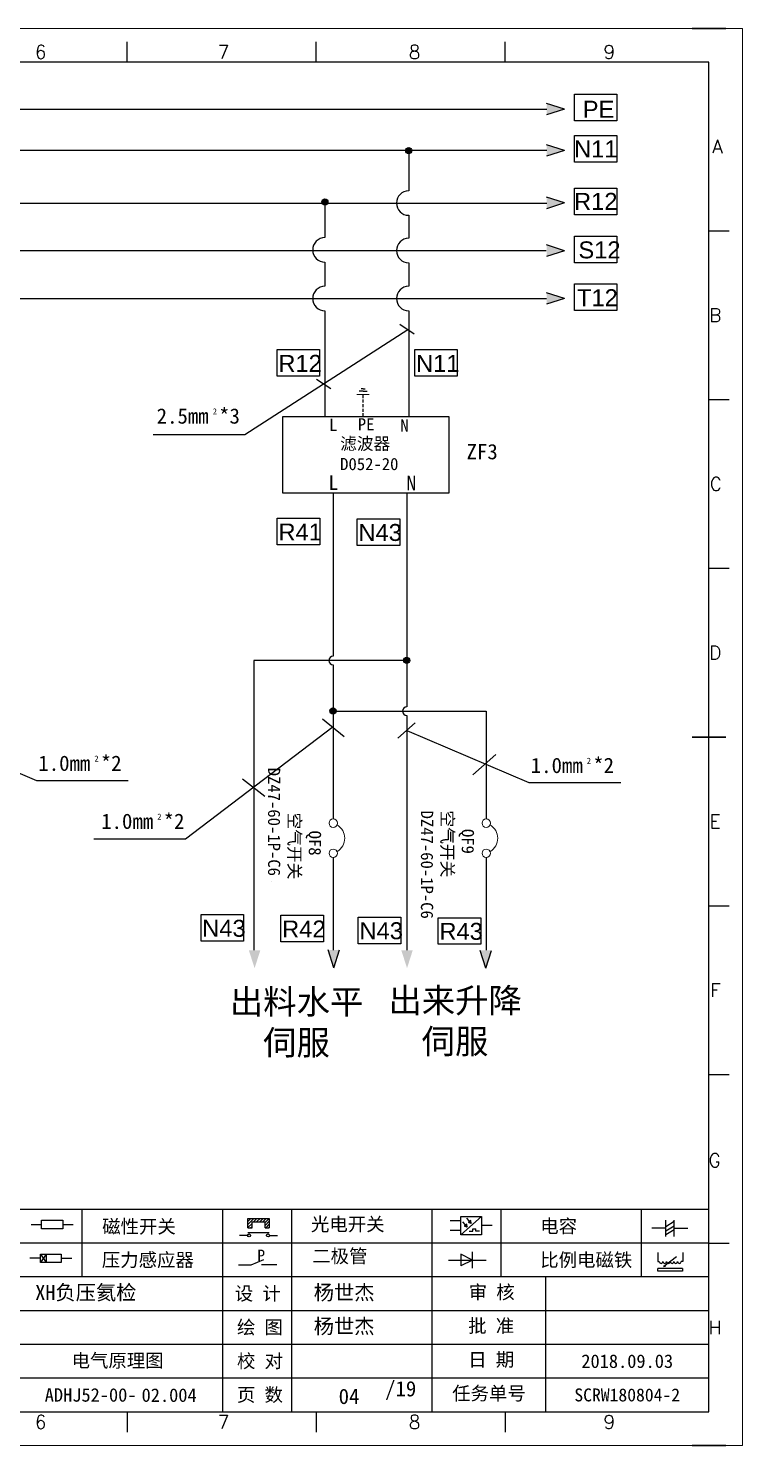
# Model space of a CAD drawing. Header units: millimetres. Extents: x 17734 to 28845, y 9358 to 11073.
# Drawn here: x 24296.6 to 24413.3, y 10415 to 10646.5 of the extents above; entities that cross this region are included whole.
import ezdxf
from ezdxf.enums import TextEntityAlignment as Align

# ---------------------------------------------------------------- set-up
doc = ezdxf.new("R2010")
doc.units = ezdxf.units.MM
doc.linetypes.add('DASHED', pattern=[0.75, 0.5, -0.25])
doc.layers.add('AE_BOR', color=1, linetype='Continuous')
doc.layers.add('MISC', color=2, linetype='Continuous')
doc.styles.get("Standard").update_dxf_attribs({"font": ''})
doc.styles.add('WD', font='romans.shx', dxfattribs={"bigfont": 'gbcbig.shx'})
doc.styles.add('样式 0', font='')
doc.styles.add('样式 8', font='arial.ttf')
doc.styles.add('汉字', font='')
doc.styles.get('Standard').set_extended_font_data('SimSun')
doc.styles.get('样式 0').set_extended_font_data('KaiTi_GB2312')
doc.styles.get('汉字').set_extended_font_data('新宋体')

# ---------------------------------------------------------------- blocks, each defined once
blk = doc.blocks.new('磁性开关')
at = {"linetype": 'ByBlock'}
h = blk.add_hatch(dxfattribs=at)
h.set_pattern_fill('ANSI31', color=256, scale=0.1, style=0)
h.paths.add_polyline_path([(-1910.88, -776.69), (-1910.88, -775.29), (-1907.69, -775.29), (-1907.69, -776.69), (-1908.31, -776.69), (-1908.31, -775.79), (-1910.25, -775.79), (-1910.25, -776.69)])
for p, q in [((-1910.88, -776.69), (-1910.88, -775.29)), ((-1910.88, -775.29), (-1907.69, -775.29)), ((-1910.88, -776.69), (-1910.25, -776.69)), ((-1910.25, -776.69), (-1910.25, -775.79)), ((-1910.25, -775.79), (-1908.31, -775.79)), ((-1908.31, -776.69), (-1908.31, -775.79)), ((-1908.31, -776.69), (-1907.69, -776.69)), ((-1907.69, -775.29), (-1907.69, -776.69)), ((-1910.91, -777.81), (-1912.09, -777.81)), ((-1910.88, -777.39), (-1907.69, -777.39)), ((-1907.66, -777.81), (-1906.48, -777.81))]:
    blk.add_line(p, q, dxfattribs=at)
for centre in [(-1910.68, -777.81), (-1907.88, -777.81)]:
    blk.add_circle(centre, 0.225, dxfattribs=at)
blk = doc.blocks.new('光电开关')
at = {"linetype": 'ByBlock'}
h = blk.add_hatch(dxfattribs=at)
h.set_pattern_fill('ANSI31', color=256, scale=0.01, style=0)
h.set_pattern_definition([(45, (0.172267, 0), (-0.0224506403, 0.0224506403), [])])
h.paths.add_polyline_path([(-1882.44, -776.34), (-1882.5, -775.91), (-1882.68, -776.07)])
h.paths.add_polyline_path([(-1882.86, -776.23), (-1882.44, -776.34), (-1882.68, -776.07)])
h.paths.add_polyline_path([(-1883.05, -776.88), (-1883.11, -776.45), (-1883.29, -776.61)])
h.paths.add_polyline_path([(-1883.47, -776.77), (-1883.05, -776.88), (-1883.29, -776.61)])
for p, q in [((-1884.01, -775.96), (-1885.56, -775.96)), ((-1880.91, -775.3), (-1884.01, -778.05)), ((-1883.75, -776.09), (-1883.05, -776.88)), ((-1883.11, -776.45), (-1883.47, -776.77)), ((-1883.05, -776.88), (-1883.47, -776.77)), ((-1883.14, -775.55), (-1882.44, -776.34)), ((-1883.05, -776.88), (-1883.11, -776.45)), ((-1882.5, -775.91), (-1882.86, -776.23)), ((-1882.44, -776.34), (-1882.86, -776.23)), ((-1882.44, -776.34), (-1882.5, -775.91)), ((-1879.37, -776.67), (-1880.91, -776.67)), ((-1884.01, -777.39), (-1885.56, -777.39)), ((-1882.78, -777.47), (-1882.23, -777.47)), ((-1882.23, -777.47), (-1882.23, -777.14)), ((-1882.23, -777.14), (-1881.78, -777.14)), ((-1881.78, -777.47), (-1881.78, -777.14)), ((-1881.23, -777.47), (-1881.78, -777.47))]:
    blk.add_line(p, q, dxfattribs=at)
blk.add_lwpolyline([(-1884.01, -775.3), (-1880.91, -775.3), (-1880.91, -778.05), (-1884.01, -778.05)], close=True, dxfattribs=at)
blk = doc.blocks.new('电磁阀线圈')
at = {"linetype": 'ByBlock'}
for p, q in [((-1854.61, -796.54), (-1856.17, -796.54)), ((-1854.61, -795.92), (-1853.75, -797.16)), ((-1853.75, -795.92), (-1854.61, -797.16)), ((-1853.75, -795.92), (-1853.75, -797.16)), ((-1851.53, -796.54), (-1849.97, -796.54))]:
    blk.add_line(p, q, dxfattribs=at)
blk.add_lwpolyline([(-1854.61, -795.92), (-1851.53, -795.92), (-1851.53, -797.16), (-1854.61, -797.16)], close=True, dxfattribs=at)
blk = doc.blocks.new('压力感应器')
at = {"linetype": 'ByBlock'}
for p, q in [((-1815.59, -777.73), (-1813.71, -776.93)), ((-1817.44, -777.73), (-1815.59, -777.73)), ((-1811.78, -777.73), (-1814.05, -777.73))]:
    blk.add_line(p, q, dxfattribs=at)
at = {"linetype": 'ByBlock', "insert": (-1814.65, -775.48), "char_height": 1.68, "width": 1.2242, "attachment_point": 1}
blk.add_mtext('{\\fNSimSun|b0|i0|c134|p49;P}', dxfattribs=at)
blk = doc.blocks.new('二极管')
at = {"linetype": 'ByBlock'}
for p, q in [((-1787.52, -776.77), (-1781.92, -776.77)), ((-1783.97, -776.77), (-1785.69, -775.9)), ((-1785.69, -775.9), (-1785.69, -777.65)), ((-1783.97, -776.77), (-1785.69, -777.65)), ((-1783.97, -777.99), (-1783.97, -775.56))]:
    blk.add_line(p, q, dxfattribs=at)
blk = doc.blocks.new('电容')
at = {"linetype": 'ByBlock'}
for p, q in [((-1756.08, -782.99), (-1756.08, -780.56)), ((-1754.86, -780.79), (-1756.08, -781.55)), ((-1754.86, -782.99), (-1754.86, -780.56)), ((-1756.08, -781.77), (-1758.13, -781.77)), ((-1754.86, -781.44), (-1756.08, -782.2)), ((-1754.86, -781.99), (-1756.08, -782.75)), ((-1754.86, -781.77), (-1752.81, -781.77))]:
    blk.add_line(p, q, dxfattribs=at)
blk = doc.blocks.new('比例电磁阀')
at = {"linetype": 'ByBlock'}
for p, q in [((-1757.26, -775.38), (-1757.26, -776.71)), ((-1757.26, -776.71), (-1757.05, -776.71)), ((-1754.5, -775.98), (-1756.35, -777.44)), ((-1753.58, -776.71), (-1753.8, -776.71)), ((-1753.58, -775.38), (-1753.58, -776.71)), ((-1753.6, -777.73), (-1757.25, -777.73)), ((-1757.25, -778.13), (-1757.25, -777.73)), ((-1753.6, -778.13), (-1757.25, -778.13)), ((-1756.35, -777.44), (-1756.25, -777.25)), ((-1756.35, -777.44), (-1756.15, -777.38)), ((-1756.15, -777.38), (-1756.25, -777.25)), ((-1753.6, -777.73), (-1753.6, -778.13))]:
    blk.add_line(p, q, dxfattribs=at)
for centre in [(-1756.78, -776.71), (-1756.24, -776.71), (-1755.7, -776.71), (-1755.15, -776.71), (-1754.61, -776.71), (-1754.07, -776.71)]:
    blk.add_arc(centre, 0.271, 180, 0, dxfattribs=at)
blk = doc.blocks.new('电阻')
at = {"linetype": 'ByBlock'}
for p, q in [((-3.09, 0), (-1.57, 0)), ((1.57, 0), (3.09, 0))]:
    blk.add_line(p, q, dxfattribs=at)
blk.add_lwpolyline([(-1.57, 0.63), (1.57, 0.63), (1.57, -0.63), (-1.57, -0.63)], close=True, dxfattribs=at)
blk = doc.blocks.new('电控横A4')
for p, q in [((292, -5), (5, -5)), ((292, -205), (292, -5)), ((10.03, -205), (289.53, -205)), ((190.75, -205), (259.54, -205))]:
    blk.add_line(p, q)
at = {"linetype": 'ByBlock'}
for p, q in [((292, -175), (5, -175)), ((292, -180), (5, -180)), ((292, -185), (5, -185)), ((292, -190), (5, -190)), ((292, -195), (5, -195)), ((292, -200), (168.03, -200))]:
    blk.add_line(p, q, dxfattribs=at)
at = {"color": 0, "lineweight": -2}
for p, q in [((199.08, -175), (199.08, -185)), ((219.89, -175), (219.89, -185)), ((230.12, -175), (230.12, -185)), ((250.93, -175), (250.93, -185)), ((261.17, -175), (261.17, -185)), ((281.98, -175), (281.98, -185)), ((219.89, -185), (219.89, -205)), ((230.12, -185), (230.12, -205)), ((250.93, -185), (250.93, -205)), ((267.79, -185), (267.79, -205))]:
    blk.add_line(p, q, dxfattribs=at)
at = {"color": 0, "ltscale": 2}
for p, q in [((292, -205), (292, -183.55)), ((259.54, -205), (289.53, -205)), ((259.54, -205), (292, -205))]:
    blk.add_line(p, q, dxfattribs=at)
at = {"layer": 'AE_BOR', "color": 1, "lineweight": 15}
for p, q in [((0, 0), (297, 0)), ((297, 0), (297, -210)), ((297, -210), (0, -210))]:
    blk.add_line(p, q, dxfattribs=at)
at = {"layer": 'AE_BOR'}
for p, q in [((205.78, -5), (205.78, -2)), ((233.78, -5), (233.78, -2)), ((261.78, -5), (261.78, -2)), ((292, -30), (295, -30)), ((292, -55), (295, -55)), ((292, -80), (295, -80)), ((292, -130), (295, -130)), ((292, -155), (295, -155)), ((292, -180), (295, -180)), ((205.78, -205), (205.78, -208)), ((233.78, -205), (233.78, -208)), ((261.78, -205), (261.78, -208))]:
    blk.add_line(p, q, dxfattribs=at)
at = {"layer": 'AE_BOR', "lineweight": 30}
for p, q in [((294.53, 0), (289.53, 0)), ((294.53, -210), (289.53, -210))]:
    blk.add_line(p, q, dxfattribs=at)
at = {"layer": 'AE_BOR', "color": 2, "lineweight": 30}
blk.add_line((289.5, -105), (294.5, -105), dxfattribs=at)
at = {"linetype": 'ByBlock'}
for name, p in [('磁性开关', (2134.53, 598.96)), ('光电开关', (2139.22, 599.27)), ('电容', (2041.69, 603.98)), ('电磁阀线圈', (2047.53, 614.3)), ('压力感应器', (2039.72, 594.52)), ('二极管', (2040.91, 594.27)), ('比例电磁阀', (2041.69, 593.98))]:
    blk.add_blockref(name, p, dxfattribs=at)
blk.add_blockref('电阻', (194.66, -177.22))
at = {"char_height": 2, "attachment_point": 1, "style": '汉字'}
for s, insert in [('{\\fKaiTi_GB2312|b0|i0|c134|p49;磁性开关}', (202.07, -176.53)), ('{\\fKaiTi_GB2312|b0|i0|c134|p49;光电开关}', (233.02, -176.19)), ('{\\fKaiTi_GB2312|b0|i0|c134|p49;电容}', (267, -176.48)), ('{\\fKaiTi_GB2312|b0|i0|c134|p49;压力感应器}', (202.02, -181.47)), ('{\\fKaiTi_GB2312|b0|i0|c134|p49;二极管}', (233.2, -180.91)), ('{\\fKaiTi_GB2312|b0|i0|c134|p49;比例电磁铁}', (267, -181.48)), ('{\\fKaiTi_GB2312|b0|i0|c134|p0;设 计}', (221.72, -186.46)), ('{\\fKaiTi_GB2312|b0|i0|c134|p0;审 核}', (256.39, -186.25)), ('{\\fKaiTi_GB2312|b0|i0|c134|p0;批 准}', (256.32, -191.25)), ('{\\fKaiTi_GB2312|b0|i0|c134|p0;绘 图}', (222.05, -191.46)), ('{\\fKaiTi_GB2312|b0|i0|c134|p0;校 对}', (222.05, -196.46)), ('{\\fKaiTi_GB2312|b0|i0|c134|p0;日 期}', (256.32, -196.25)), ('{\\fKaiTi_GB2312|b0|i0|c134|p0;页 数}', (222.05, -201.46)), ('{\\fKaiTi_GB2312|b0|i0|c134|p0;任务单号}', (253.94, -201.25))]:
    blk.add_mtext(s, dxfattribs=dict(at, insert=insert))
for s, insert, char_height, width, attachment_point in [('{\\fKaiTi_GB2312|b0|i0|c134|p49;XH负压氦检}', (192.15, -186.2), 2.2, 26.5767, 1), ('{\\fKaiTi_GB2312|b0|i0|c134|p49;杨世杰}', (233.43, -186.2), 2.2, 15.3175, 1), ('{\\fKaiTi_GB2312|b0|i0|c134|p49;杨世杰}', (233.43, -191.2), 2.2, 15.3175, 1), ('{\\fKaiTi_GB2312|b0|i0|c134|p49;2018.09.03}', (279.89, -197.5), 2, 24.2172, 5), ('{\\fKaiTi_GB2312|b0|i0|c134|p49;SCRW180804-2}', (279.89, -202.5), 1.92, 24.2172, 5)]:
    blk.add_mtext(s, dxfattribs=dict(insert=insert, char_height=char_height, width=width, attachment_point=attachment_point))
at = {"color": 0, "lineweight": -2, "insert": (200.36, -202.5), "char_height": 2, "width": 31.0482, "attachment_point": 5}
blk.add_mtext('{\\C256;ADHJ52-00-}', dxfattribs=at)
at = {"color": 0, "linetype": 'ByBlock', "lineweight": -2, "insert": (242.64, -201.84), "char_height": 4.2689, "width": 20.8102, "attachment_point": 5}
blk.add_mtext('  {\\H0.53119x; /19}', dxfattribs=at)
at = {"layer": 'AE_BOR', "style": 'WD'}
for s, p in [('6', (192.94, -4.5)), ('7', (220.04, -4.5)), ('8', (248.37, -4.5)), ('9', (277.23, -4.5)), ('6', (192.94, -207.5)), ('7', (220.04, -207.5)), ('8', (248.37, -207.5)), ('9', (277.23, -207.5))]:
    blk.add_text(s, height=2, dxfattribs=at).set_placement(p, align=Align.CENTER)
for s, p in [('A', (294.03, -17.5)), ('B', (293.84, -42.5)), ('C', (293.93, -67.5)), ('D', (293.84, -92.5)), ('E', (293.74, -117.5)), ('F', (293.74, -142.5)), ('F', (293.74, -142.5)), ('G', (293.74, -167.72)), ('H', (293.84, -192.5))]:
    blk.add_text(s, height=2, dxfattribs=at).set_placement(p, align=Align.MIDDLE_RIGHT)

msp = doc.modelspace()

# ---------------------------------------------------------------- hatches: boundary and pattern name
for points in [[(24359.227, 10626.555, 1), (24358.227, 10626.555, 1)], [(24381.255, 10627.499), (24384.174, 10626.564), (24381.255, 10625.628)], [(24345.537, 10618.172, 1), (24344.537, 10618.172, 1)], [(24381.255, 10618.933), (24384.174, 10617.998), (24381.255, 10617.063)], [(24381.255, 10611.137), (24384.174, 10610.202), (24381.255, 10609.267)], [(24381.255, 10603.341), (24384.174, 10602.406), (24381.255, 10601.47)], [(24358.913, 10543.281, 1), (24357.913, 10543.281, 1)], [(24346.853, 10535.034, 1), (24345.853, 10535.034, 1)], [(24334.483, 10495.916), (24333.548, 10492.997), (24332.613, 10495.916)], [(24347.445, 10495.982), (24346.51, 10493.064), (24345.574, 10495.982)], [(24359.392, 10495.923), (24358.457, 10493.005), (24357.522, 10495.923)], [(24372.263, 10495.899), (24371.328, 10492.98), (24370.393, 10495.899)]]:
    msp.add_hatch(color=256).paths.add_polyline_path(points)
at = {"layer": 'MISC'}
msp.add_hatch(color=2, dxfattribs=at).paths.add_polyline_path([(24381.255, 10634.264), (24384.174, 10633.328), (24381.255, 10632.393)])

# ---------------------------------------------------------------- linework, layer by layer
for p, q in [((24384.174, 10626.564), (24381.255, 10627.499)), ((24358.727, 10626.555), (24358.727, 10619.985)), ((24384.174, 10626.564), (24381.255, 10625.628)), ((24115.58, 10617.991), (24381.284, 10617.995)), ((24345.037, 10618.172), (24345.037, 10612.338)), ((24384.174, 10617.998), (24381.255, 10618.933)), ((24384.174, 10617.998), (24381.255, 10617.063)), ((24358.727, 10615.985), (24358.727, 10612.227)), ((24384.174, 10610.202), (24381.255, 10611.137)), ((24115.58, 10610.233), (24381.177, 10610.233)), ((24384.174, 10610.202), (24381.255, 10609.267)), ((24345.037, 10608.338), (24345.037, 10604.392)), ((24358.727, 10608.227), (24358.727, 10604.392)), ((24115.58, 10602.399), (24381.271, 10602.399)), ((24384.174, 10602.406), (24381.255, 10603.341)), ((24384.174, 10602.406), (24381.255, 10601.47)), ((24345.037, 10600.392), (24345.037, 10583.14)), ((24358.727, 10600.392), (24358.727, 10583.14)), ((24358.577, 10597.26), (24331.979, 10580.132)), ((24359.62, 10596.569), (24357.274, 10598.123)), ((24346.006, 10587.633), (24343.66, 10589.186)), ((24331.979, 10580.132), (24316.979, 10580.132)), ((24346.403, 10570.583), (24346.403, 10543.962)), ((24358.403, 10570.583), (24358.403, 10535.67)), ((24333.403, 10543.262), (24333.403, 10495.941)), ((24358.403, 10543.262), (24333.403, 10543.262)), ((24346.403, 10542.562), (24346.403, 10517.382)), ((24346.403, 10534.97), (24371.403, 10534.97)), ((24371.403, 10534.97), (24371.403, 10517.382)), ((24277.946, 10532.187), (24297.909, 10523.677)), ((24346.409, 10532.404), (24322.271, 10514.063)), ((24344.669, 10533.704), (24348.177, 10530.828)), ((24356.975, 10530.566), (24359.803, 10533.077)), ((24358.403, 10534.27), (24358.403, 10495.941)), ((24358.409, 10531.833), (24378.372, 10523.323)), ((24369.229, 10524.603), (24372.947, 10527.899)), ((24297.909, 10523.677), (24312.909, 10523.677)), ((24331.596, 10523.933), (24335.21, 10521.109)), ((24378.372, 10523.323), (24393.372, 10523.323)), ((24322.271, 10514.063), (24307.271, 10514.063)), ((24346.403, 10511.067), (24346.403, 10495.941)), ((24371.403, 10511.067), (24371.403, 10495.941)), ((24336.317, 10507.123), (24336.317, 10507.123)), ((24346.51, 10493.064), (24345.574, 10495.982)), ((24346.51, 10493.064), (24347.445, 10495.982)), ((24371.328, 10492.98), (24370.393, 10495.899)), ((24371.328, 10492.98), (24372.263, 10495.899))]:
    msp.add_line(p, q)
at = {"color": 0}
msp.add_line((24381.284, 10626.561), (24115.58, 10626.561), dxfattribs=at)
at = {"color": 2}
for p, q in [((24351.287, 10587.645), (24350.947, 10587.645)), ((24351.287, 10587.645), (24351.626, 10587.645)), ((24351.287, 10587.234), (24350.621, 10587.234)), ((24351.287, 10587.234), (24351.953, 10587.234))]:
    msp.add_line(p, q, dxfattribs=at)
at = {"color": 2, "lineweight": 0}
for p, q in [((24351.271, 10586.727), (24350.271, 10586.727)), ((24351.287, 10586.718), (24352.287, 10586.718))]:
    msp.add_line(p, q, dxfattribs=at)
at = {"color": 2, "linetype": 'DASHED'}
msp.add_line((24351.287, 10583.14), (24351.287, 10586.718), dxfattribs=at)
at = {"color": 1, "lineweight": -3}
for points in [[(24385.824, 10635.767), (24392.765, 10635.767), (24392.765, 10631.414), (24385.824, 10631.414)], [(24385.824, 10629.002), (24392.765, 10629.002), (24392.765, 10624.649), (24385.824, 10624.649)], [(24385.824, 10620.436), (24392.765, 10620.436), (24392.765, 10616.084), (24385.824, 10616.084)], [(24385.824, 10612.577), (24392.765, 10612.577), (24392.765, 10608.224), (24385.824, 10608.224)], [(24385.824, 10604.773), (24392.765, 10604.773), (24392.765, 10600.42), (24385.824, 10600.42)], [(24337.237, 10594.044), (24344.178, 10594.044), (24344.178, 10589.691), (24337.237, 10589.691)], [(24359.735, 10594.044), (24366.676, 10594.044), (24366.676, 10589.691), (24359.735, 10589.691)], [(24337.258, 10566.501), (24344.198, 10566.501), (24344.198, 10562.148), (24337.258, 10562.148)], [(24350.318, 10566.404), (24357.259, 10566.404), (24357.259, 10562.051), (24350.318, 10562.051)], [(24324.792, 10501.743), (24331.732, 10501.743), (24331.732, 10497.391), (24324.792, 10497.391)], [(24337.852, 10501.646), (24344.792, 10501.646), (24344.792, 10497.294), (24337.852, 10497.294)], [(24350.497, 10501.345), (24357.438, 10501.345), (24357.438, 10496.992), (24350.497, 10496.992)], [(24363.557, 10501.248), (24370.498, 10501.248), (24370.498, 10496.895), (24363.557, 10496.895)]]:
    msp.add_lwpolyline(points, close=True, dxfattribs=at)
at = {"color": 0, "lineweight": -2}
msp.add_lwpolyline([(24338.18, 10583.14), (24365.291, 10583.14), (24365.291, 10570.583), (24338.18, 10570.583)], close=True, dxfattribs=at)
for centre in [(24358.727, 10626.555), (24345.037, 10618.172), (24358.413, 10543.281), (24346.353, 10535.034)]:
    msp.add_circle(centre, 0.5)
at = {"lineweight": 0}
for centre in [(24346.403, 10516.689), (24371.403, 10516.689), (24346.403, 10511.761), (24371.403, 10511.761)]:
    msp.add_circle(centre, 0.693, dxfattribs=at)
for centre, radius in [((24358.727, 10617.985), 2), ((24345.037, 10610.338), 2), ((24358.727, 10610.227), 2), ((24345.037, 10602.392), 2), ((24358.727, 10602.392), 2), ((24346.403, 10543.262), 0.7), ((24358.403, 10534.97), 0.7)]:
    msp.add_arc(centre, radius, 90, 270)
for centre in [(24345.715, 10514.225), (24370.715, 10514.225)]:
    msp.add_arc(centre, 2.559, 301.18201, 58.81799, dxfattribs=at)
at = {"layer": 'MISC', "color": 2}
for q in [(24381.255, 10634.264), (24381.255, 10632.393)]:
    msp.add_line((24384.174, 10633.328), q, dxfattribs=at)
at = {"layer": 'MISC'}
msp.add_line((24115.58, 10633.325), (24381.284, 10633.325), dxfattribs=at)

# ---------------------------------------------------------------- block references
at = {"xscale": 1.1025, "yscale": 1.1025, "zscale": 1.1025}
msp.add_blockref('电控横A4', (24085.858, 10646.526), dxfattribs=at)

# ---------------------------------------------------------------- texts
at = {"char_height": 2.772, "style": '样式 8'}
for s, insert, width, attachment_point in [('N11', (24389.295, 10626.826), 6.94087, 5), ('R12', (24389.295, 10618.26), 6.94087, 5), ('\\pi-0.77273;S12', (24387.234, 10610.32), 4.96666, 4), ('T12', (24389.568, 10602.524), 4.96666, 5), ('R12', (24340.981, 10591.795), 4.96666, 5), ('N11', (24363.479, 10591.795), 4.96666, 5), ('R41', (24341.001, 10564.252), 4.96666, 5), ('N43', (24354.061, 10564.155), 4.96666, 5), ('N43', (24328.535, 10499.494), 4.96666, 5), ('R42', (24341.595, 10499.397), 4.96666, 5), ('N43', (24354.241, 10499.096), 4.96666, 5), ('R43', (24367.301, 10498.999), 4.96666, 5)]:
    msp.add_mtext(s, dxfattribs=dict(at, insert=insert, width=width, attachment_point=attachment_point))
at = {"attachment_point": 1}
for s, width, insert, char_height in [('2.5mm *3', 15.02857, (24317.543, 10584.451), 2.5), ('2', 4.05808, (24326.714, 10584.451), 1), ('1.0mm *2', 15.02857, (24298.209, 10527.73), 2.5), ('2', 4.05808, (24307.379, 10527.73), 1), ('1.0mm *2', 15.02857, (24378.672, 10527.376), 2.5), ('2', 4.05808, (24387.842, 10527.376), 1), ('1.0mm *2', 15.02857, (24308.478, 10518.251), 2.5), ('2', 4.05808, (24317.648, 10518.251), 1)]:
    msp.add_mtext_dynamic_manual_height_columns(s, width=width, gutter_width=12.5, heights=[0], dxfattribs=dict(at, insert=insert, char_height=char_height))
at = {"color": 0, "lineweight": -2}
for s, insert, char_height, width, attachment_point in [('{\\fSimSun|b1|i0|c134|p2;L}', (24345.709, 10582.742), 2, 4.65551, 1), ('{\\fSimSun|b1|i0|c134|p2;PE}', (24350.406, 10582.842), 2, 4.65551, 1), ('{\\fSimSun|b1|i0|c134|p2;N}', (24357.371, 10582.65), 2, 4.65551, 1), ('滤波器\\PD052-20', (24347.525, 10579.692), 2, 12.06852, 1), ('{\\fSimSun|b1|i0|c134|p2;L}', (24345.601, 10573.524), 2.4, 4.65551, 1), ('{\\fSimSun|b1|i0|c134|p2;N}', (24358.344, 10573.432), 2.4, 4.65551, 1), ('电气原理图', (24311.166, 10428.782), 2.205, 34.2306, 5), ('02.004', (24315.081, 10424.356), 2.205, 5.72397, 1)]:
    msp.add_mtext(s, dxfattribs=dict(at, insert=insert, char_height=char_height, width=width, attachment_point=attachment_point))
at = {"insert": (24368.179, 10578.628), "char_height": 2.5, "width": 7.43511, "attachment_point": 1}
msp.add_mtext('ZF3', dxfattribs=at)
at = {"color": 0, "linetype": 'ByBlock', "lineweight": -2, "insert": (24348.981, 10423.033), "char_height": 2.5, "width": 5.1278, "attachment_point": 5}
msp.add_mtext('04', dxfattribs=at)
at = {"layer": 'MISC', "insert": (24387.169, 10634.697), "char_height": 2.772, "width": 4.96666, "attachment_point": 1, "style": '样式 8'}
msp.add_mtext('PE', dxfattribs=at)
at = {"layer": 'MISC', "color": 0, "width": 17.62598, "attachment_point": 4, "rotation": 270, "style": '样式 0'}
for s, insert, char_height in [('\\pi6.2415;{\\H0.86957x;QF8}\\P\\pi3.2907;{\\fSimSun|b0|i0|c134|p2;\\H0.86957x;空气开关\\P\\pi-4.0442;\\fKaiTi_GB2312|b0|i0|c134|p49;DZ47-60-1P-C6}', (24340.064, 10521.708), 2.3), ('\\pi6.2892;QF9\\P\\pi3.2908;{\\fSimSun|b0|i0|c134|p2;空气开关\\P\\pi-4.0442;}DZ47-60-1P-C6', (24365.049, 10522.038), 2)]:
    msp.add_mtext(s, dxfattribs=dict(at, insert=insert, char_height=char_height))
at = {"layer": 'MISC', "color": 0, "char_height": 4, "width": 26.44232, "attachment_point": 4, "style": '样式 0'}
for s, insert in [('\\pi2.3323;{\\fSimSun|b0|i0|c134|p2;出料水平\\P\\pi7.7767;伺服}', (24327.167, 10483.955)), ('\\pi2.3434;{\\fSimSun|b0|i0|c134|p2;出来升降\\P\\pi7.7767;伺服}', (24353.066, 10484.157))]:
    msp.add_mtext(s, dxfattribs=dict(at, insert=insert))

doc.saveas('drawing.dxf')
